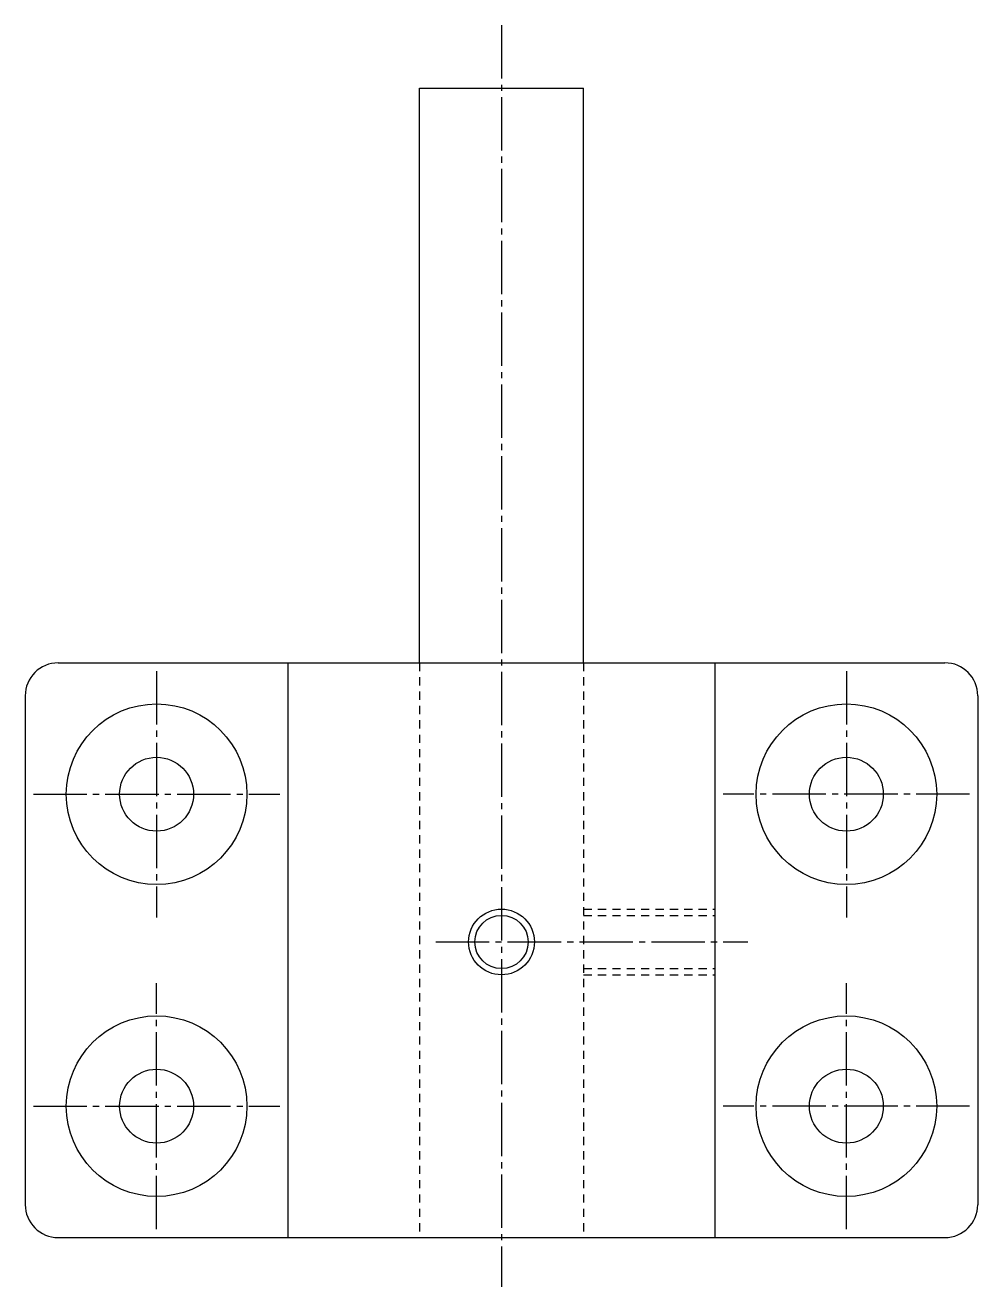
# Model space of a CAD drawing. Extents: x 21 to 325, y 20 to 324.
# Drawn here: x 266.9 to 324.9, y 92.1 to 168.9 of the extents above; entities outside this region: 2.
import ezdxf

# ---------------------------------------------------------------- set-up
doc = ezdxf.new("R2010")
doc.units = 0
doc.header["$LTSCALE"] = 0.25
doc.linetypes.add('CENTER', pattern=[17.5, 13, -1.5, 1.5, -1.5])
doc.linetypes.add('DASHED', pattern=[3.5, 2, -1.5])
doc.layers.get('0').update_dxf_attribs({"linetype": 'CONTINUOUS'})
doc.layers.add('CENTER', color=1, linetype='CENTER')
doc.styles.get("Standard").update_dxf_attribs({"font": 'txt', "bigfont": 'BIGFONT'})

msp = doc.modelspace()

# ---------------------------------------------------------------- linework, layer by layer
for p, q in [((290.871, 165.076), (300.871, 165.076)), ((290.871, 130.076), (290.871, 165.076)), ((300.871, 130.076), (300.871, 165.076)), ((268.871, 130.076), (322.871, 130.076)), ((282.871, 130.076), (282.871, 95.076)), ((308.871, 130.076), (308.871, 95.076)), ((266.871, 128.076), (266.871, 97.076)), ((324.871, 128.076), (324.871, 97.076)), ((268.871, 95.076), (322.871, 95.076)), ((282.371, 95.076), (282.371, 95.076)), ((295.871, 95.076), (295.871, 95.076))]:
    msp.add_line(p, q)
at = {"color": 3, "linetype": 'DASHED'}
for p, q in [((290.871, 130.076), (290.871, 95.076)), ((300.871, 130.076), (300.871, 95.076)), ((300.871, 115.076), (308.871, 115.076)), ((300.871, 114.697), (308.871, 114.697)), ((300.871, 111.455), (308.871, 111.455)), ((300.871, 111.076), (308.871, 111.076))]:
    msp.add_line(p, q, dxfattribs=at)
for centre, radius in [((274.871, 122.076), 5.5), ((316.871, 122.076), 5.5), ((274.871, 122.076), 2.25), ((316.871, 122.076), 2.25), ((295.871, 113.076), 1.621), ((274.871, 103.076), 5.5), ((316.871, 103.076), 5.5), ((274.871, 103.076), 2.25), ((316.871, 103.076), 2.25)]:
    msp.add_circle(centre, radius)
at = {"color": 3}
msp.add_circle((295.871, 113.076), 2, dxfattribs=at)
for centre, start, end in [((268.871, 128.076), 90, 180.00001), ((322.871, 128.076), 0, 90), ((268.871, 97.076), 179.99999, 270), ((322.871, 97.076), 270, 0)]:
    msp.add_arc(centre, 2, start, end)
at = {"layer": 'CENTER', "color": 1, "linetype": 'CENTER'}
for p, q in [((295.871, 168.911), (295.871, 92.076)), ((274.871, 129.576), (274.871, 114.576)), ((316.871, 129.576), (316.871, 114.576)), ((267.371, 122.076), (282.371, 122.076)), ((324.371, 122.076), (309.371, 122.076)), ((291.871, 113.076), (310.871, 113.076)), ((274.871, 95.576), (274.871, 110.576)), ((316.871, 95.576), (316.871, 110.576)), ((267.371, 103.076), (282.371, 103.076)), ((324.371, 103.076), (309.371, 103.076))]:
    msp.add_line(p, q, dxfattribs=at)

# ---------------------------------------------------------------- texts
for s, p in [('MSSTN 10-70', (20, 50)), ('MSSTN10', (20, 20))]:
    msp.add_text(s, height=8).set_placement(p)

doc.saveas('drawing.dxf')
